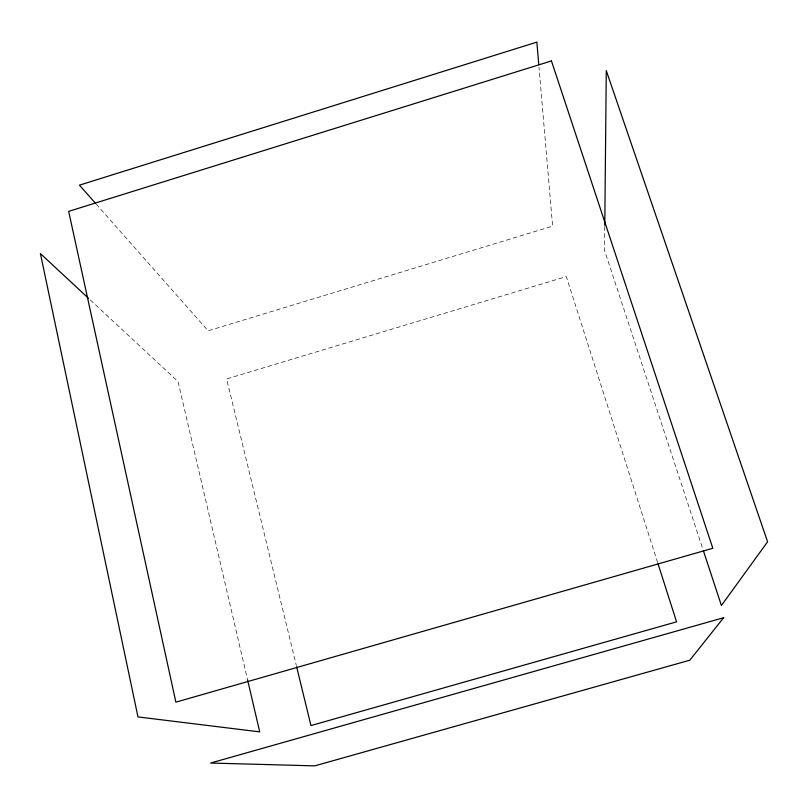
<?xml version="1.0" encoding="UTF-8"?>
<svg xmlns="http://www.w3.org/2000/svg" width="808" height="808" viewBox="0 0 808 808"><rect width="100%" height="100%" fill="white"/><g stroke="black" fill="none" stroke-linecap="round" stroke-linejoin="round"><path stroke-width="0.61" stroke-dasharray="4.04 3.03" d="M604.768 226.523L604.546 250.409L703.081 549.834M90.284 299.95L178.033 381.578L247.682 680.255M96.162 204.071L208.161 330.805L552.611 226.139L538.997 67.155M657.641 562.6L566.317 276.589L226.624 378.942L296.344 665.56"/><path stroke-width="1.21" d="M604.788 225.27L606.273 70.609L767.6 541.794L721.413 605.505L703.475 551.016M88.436 298.233L40.4 253.55L137.986 716.918L259.721 731.886L247.682 680.255M95.324 203.121L79.437 185.153L536.855 42.127L538.785 64.65M658.025 563.782L676.569 621.847L310.939 725.574L296.637 666.782M723.645 617.706L689.82 660.197L314.736 765.873L210.605 763.035L723.645 617.706M551.44 60.933L68.66 211.373L175.881 702.162L712.818 548.258L551.44 60.933"/></g></svg>
